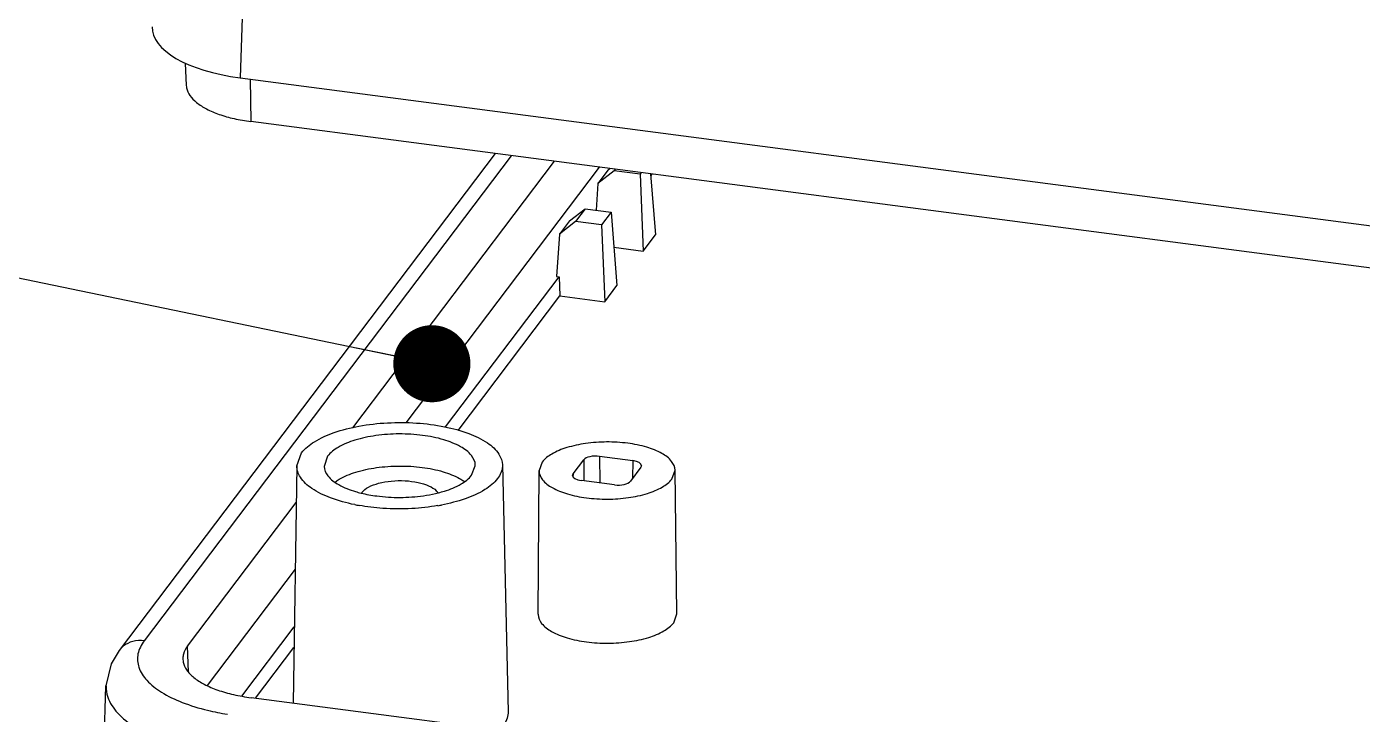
# Model space of a CAD drawing. Header units: millimetres. Extents: x 1893 to 2294, y -410 to -132.
# Drawn here: x 1968.75 to 2002.51, y -370.14 to -352.74 of the extents above; entities that cross this region are included whole.
import ezdxf

# ---------------------------------------------------------------- set-up
doc = ezdxf.new("R2010")
doc.units = ezdxf.units.MM
doc.layers.add('from', color=7, linetype='Continuous', lineweight=13)
doc.styles.get("Standard").update_dxf_attribs({"font": 'txt', "bigfont": 'gbcbig.shx'})
doc.dimstyles.new('ISO', dxfattribs={"dimscale": 0.6, "dimtxt": 2.5, "dimasz": 2.5, "dimexe": 1.25, "dimexo": 0.625, "dimtad": 0, "dimdsep": 46, "dimtxsty": 'Standard', "dimblk": 'OPEN', "dimcen": 0, "dimclrd": 4, "dimclre": 4, "dimadec": 0, "dimazin": 0, "dimtfac": 1, "dimtofl": 0, "dimtmove": 0, "dimatfit": 3, "dimfxl": 1, "dimarcsym": 0})

# ---------------------------------------------------------------- blocks, each defined once
blk = doc.blocks.new('_Open')
at = {"color": 0, "linetype": 'ByBlock', "lineweight": -2}
for p, q in [((-1, 0.167), (0, 0)), ((-1, -0.167), (0, 0)), ((0, 0), (-1, 0))]:
    blk.add_line(p, q, dxfattribs=at)

msp = doc.modelspace()

# ---------------------------------------------------------------- linework, layer by layer
at = {"color": 7, "linetype": 'Continuous'}
for p, q in [((1974.888, -331.273), (1974.148, -354.033)), ((1972.759, -353.663), (1972.782, -354.225)), ((1974.148, -354.033), (2076.296, -367.405)), ((1974.398, -354.066), (1974.415, -355.141)), ((2076.56, -368.513), (1974.415, -355.141)), ((1980.59, -355.95), (1971.083, -368.522)), ((1981, -356.004), (1971.72, -368.277)), ((1976.991, -362.886), (1982.088, -356.146)), ((1983.224, -356.295), (1978.331, -362.765)), ((1983.445, -356.365), (1983.19, -356.703)), ((1983.596, -356.385), (1983.19, -356.703)), ((1983.445, -356.365), (1983.491, -356.33)), ((1983.624, -356.347), (1983.596, -356.385)), ((1984.254, -356.471), (1983.596, -356.385)), ((1984.283, -356.433), (1984.254, -356.471)), ((1984.254, -356.471), (1984.332, -358.416)), ((1984.521, -356.465), (1984.641, -358.007)), ((1984.525, -356.513), (1984.558, -356.469)), ((1983.19, -356.703), (1983.144, -357.384)), ((1982.474, -357.649), (1982.868, -357.348)), ((1982.868, -357.348), (1982.625, -357.669)), ((1982.868, -357.348), (1983.526, -357.434)), ((1983.526, -357.434), (1983.283, -357.755)), ((1983.526, -357.434), (1983.67, -359.291)), ((1982.474, -357.649), (1982.219, -357.987)), ((1982.625, -357.669), (1982.219, -357.987)), ((1983.283, -357.755), (1982.625, -357.669)), ((1983.283, -357.755), (1983.361, -359.7)), ((1982.219, -357.987), (1982.146, -359.057)), ((1984.332, -358.416), (1984.641, -358.007)), ((1983.595, -358.319), (1984.332, -358.416)), ((1979.335, -362.866), (1982.209, -359.065)), ((1982.146, -359.057), (1982.209, -359.065)), ((1982.209, -359.065), (1982.228, -359.551)), ((1979.654, -362.955), (1982.228, -359.551)), ((1982.228, -359.551), (1983.361, -359.7)), ((1983.361, -359.7), (1983.67, -359.291)), ((1975.577, -363.846), (1975.699, -363.521)), ((1976.356, -363.607), (1976.266, -363.865)), ((1975.577, -363.846), (1975.482, -369.853)), ((1979.997, -364.084), (1980.087, -363.852)), ((1980.777, -363.828), (1980.919, -370.07)), ((1981.781, -363.755), (1981.7, -363.972)), ((1982.562, -364.051), (1982.829, -363.698)), ((1982.829, -363.698), (1982.834, -364.219)), ((1983.231, -363.609), (1984.07, -363.719)), ((1983.231, -363.609), (1983.238, -364.28)), ((1984.277, -363.887), (1984.01, -364.24)), ((1984.07, -363.719), (1984.066, -364.167)), ((1984.292, -363.847), (1984.277, -363.887)), ((1981.678, -367.602), (1981.7, -363.972)), ((1982.547, -364.093), (1982.562, -364.051)), ((1982.562, -364.051), (1982.563, -364.093)), ((1983.608, -364.329), (1982.77, -364.219)), ((1985.059, -364.184), (1985.14, -363.96)), ((1985.187, -367.59), (1985.14, -363.96)), ((1972.814, -368.41), (1975.562, -364.776)), ((1975.536, -366.462), (1973.31, -369.406)), ((1985.105, -367.818), (1985.187, -367.59)), ((1974.188, -369.673), (1975.513, -367.92)), ((1972.84, -369.064), (1972.814, -368.41)), ((1974.532, -369.729), (1975.505, -368.443)), ((1970.695, -371.233), (1970.754, -369.415)), ((2076.57, -383.087), (1974.424, -369.715))]:
    msp.add_line(p, q, dxfattribs=at)
msp.add_lwpolyline([(1971.083, -368.522), (1970.884, -368.857), (1970.754, -369.416)], dxfattribs=at)
for centre, radius, start, end in [((1977.91, -361.67), 2.955, 253.3332, 256.1243), ((1977.416, -364.663), 0.238, 142.9177, 146.6099), ((1978.355, -361.378), 3.254, 282.9489, 284.2563), ((1978.41, -361.589), 3.036, 284.2384, 287.2318), ((1978.029, -359.911), 5.019, 258.6527, 259.9441), ((1978.268, -359.75), 5.182, 279.7217, 280.4143), ((1978.283, -359.832), 5.098, 280.4147, 280.7286)]:
    msp.add_arc(centre, radius, start, end, dxfattribs=at)
for centre, major_axis, ratio, start_param, end_param in [((1975.122, -352.749), (3.202, 0.012), 0.420034, 3.12611, 4.401888), ((1983.134, -363.738), (0.32, 0.001), 0.420219, 1.261119, 2.831839), ((1983.973, -363.847), (0.32, 0.001), 0.420182, -0.002953, 1.260954), ((1982.867, -364.091), (0.32, 0.001), 0.420182, -3.134608, -1.880638), ((1983.706, -364.201), (0.32, 0.001), 0.420219, -1.880474, -0.309754)]:
    msp.add_ellipse(centre, major_axis=major_axis, ratio=ratio, start_param=start_param, end_param=end_param, dxfattribs=at)
for points, start_tangent, end_tangent in [([(1972.783, -354.225), (1972.79, -354.291), (1972.874, -354.48), (1973.044, -354.659), (1973.294, -354.82), (1973.614, -354.958), (1973.992, -355.066), (1974.415, -355.141)], (0.037934, -0.99928), (0.99154, -0.129804)), ([(1975.699, -363.521), (1976.022, -363.241), (1976.521, -363.008), (1977.149, -362.845), (1977.868, -362.762), (1978.603, -362.767), (1979.313, -362.86), (1979.922, -363.031), (1980.396, -363.27), (1980.687, -363.554), (1980.776, -363.828)], (0.603133, 0.797641), (0.033069, -0.999453)), ([(1980.087, -363.852), (1980.088, -363.835), (1979.991, -363.588), (1979.716, -363.366), (1979.291, -363.19), (1978.757, -363.079), (1978.165, -363.043), (1977.576, -363.085), (1977.045, -363.202), (1976.624, -363.382), (1976.356, -363.607)], (0.040194, 0.999192), (-0.603133, -0.797641)), ([(1985.14, -363.96), (1985.052, -363.737), (1984.805, -363.537), (1984.423, -363.379), (1983.942, -363.279), (1983.41, -363.246), (1982.879, -363.285), (1982.401, -363.39), (1982.022, -363.552), (1981.781, -363.755)], (-0.012191, 0.999926), (-0.603133, -0.797641)), ([(1977.041, -364.832), (1976.432, -364.661), (1975.957, -364.421), (1975.667, -364.138), (1975.577, -363.846)], (-0.980442, 0.19681), (0.007682, 0.99997)), ([(1976.266, -363.865), (1976.363, -364.103), (1976.638, -364.326), (1977.063, -364.501)], (0.044117, -0.999026), (0.957884, -0.287157)), ([(1976.553, -364.253), (1976.652, -364.188), (1977.066, -364.011), (1977.588, -363.896), (1978.169, -363.854), (1978.75, -363.89), (1979.276, -363.999), (1979.694, -364.172)], (0.809852, 0.586634), (0.872976, -0.487763)), ([(1980.776, -363.828), (1980.776, -363.863), (1980.654, -364.17)], (0.033069, -0.999453), (-0.603133, -0.797641)), ([(1977.227, -364.519), (1977.388, -364.39), (1977.646, -364.29), (1977.964, -364.234), (1978.315, -364.227), (1978.642, -364.27), (1978.92, -364.36), (1979.104, -364.481), (1979.138, -364.522)], (0.603133, 0.797641), (0.578394, -0.815758)), ([(1980.654, -364.17), (1980.332, -364.451), (1979.833, -364.683), (1979.232, -364.841)], (-0.603133, -0.797641), (-0.982518, -0.186165)), ([(1979.309, -364.489), (1979.729, -364.309), (1979.997, -364.084)], (0.954996, 0.296619), (0.603133, 0.797641)), ([(1979.694, -364.172), (1979.805, -364.241)], (0.872976, -0.487763), (0.816852, -0.576848)), ([(1981.7, -363.972), (1981.7, -363.978), (1981.787, -364.201), (1982.034, -364.401), (1982.417, -364.559), (1982.898, -364.659), (1983.43, -364.692), (1983.961, -364.654), (1984.439, -364.548), (1984.817, -364.386), (1985.059, -364.184)], (-0.00904, -0.999959), (0.603133, 0.797641)), ([(1977.202, -364.539), (1977.597, -364.612), (1978.188, -364.649), (1978.778, -364.606), (1979.084, -364.55)], (0.97073, -0.240174), (0.974551, 0.224166)), ([(1979.143, -364.857), (1978.486, -364.93), (1977.751, -364.925), (1977.152, -364.853)], (-0.985637, -0.168878), (-0.984628, 0.174665)), ([(1981.678, -367.602), (1981.678, -367.608), (1981.767, -367.835), (1982.019, -368.04), (1982.409, -368.201), (1982.9, -368.303), (1983.443, -368.336), (1983.985, -368.297), (1984.473, -368.19), (1984.858, -368.025), (1985.105, -367.818)], (-0.009018, -0.999959), (0.603133, 0.797641)), ([(1971.72, -368.277), (1971.433, -368.293), (1971.189, -368.413), (1971.085, -368.52)], (-0.99154, 0.129803), (-0.603602, -0.797286)), ([(1971.72, -368.277), (1971.563, -368.608), (1971.585, -368.947), (1971.787, -369.275), (1972.157, -369.575), (1972.678, -369.833), (1973.323, -370.034), (1973.824, -370.136)], (-0.602874, -0.797837), (0.98692, -0.161209)), ([(1972.814, -368.41), (1972.713, -368.611), (1972.697, -368.713), (1972.698, -368.745)], (-0.603133, -0.797641), (0.041993, -0.999118)), ([(1972.698, -368.745), (1972.706, -368.815), (1972.794, -369.015), (1972.873, -369.112), (1972.974, -369.205), (1973.238, -369.375), (1973.577, -369.521), (1973.978, -369.635), (1974.424, -369.715)], (0.041993, -0.999118), (0.99154, -0.129804)), ([(1970.755, -369.416), (1970.797, -369.698), (1971.043, -370.097), (1971.495, -370.463), (1972.131, -370.779), (1972.918, -371.028), (1973.817, -371.198)], (-0.0248, -0.999692), (0.990937, -0.134324)), ([(1980.918, -370.07), (1980.918, -370.107), (1980.791, -370.428)], (0.033086, -0.999453), (-0.603133, -0.797641))]:
    msp.add_spline(points, degree=3, dxfattribs=dict(at, start_tangent=start_tangent, end_tangent=end_tangent))

# ---------------------------------------------------------------- leaders
at = {"layer": 'from'}
msp.add_leader([(1978.992, -361.267), (1951.536, -355.572)], dimstyle='ISO', override={"dimscale": 1, "dimasz": 1.95, "dimexo": 0.125, "dimadec": 2, "dimazin": 2, "dimldrblk": 'Dot'}, dxfattribs=at)

doc.saveas('drawing.dxf')
